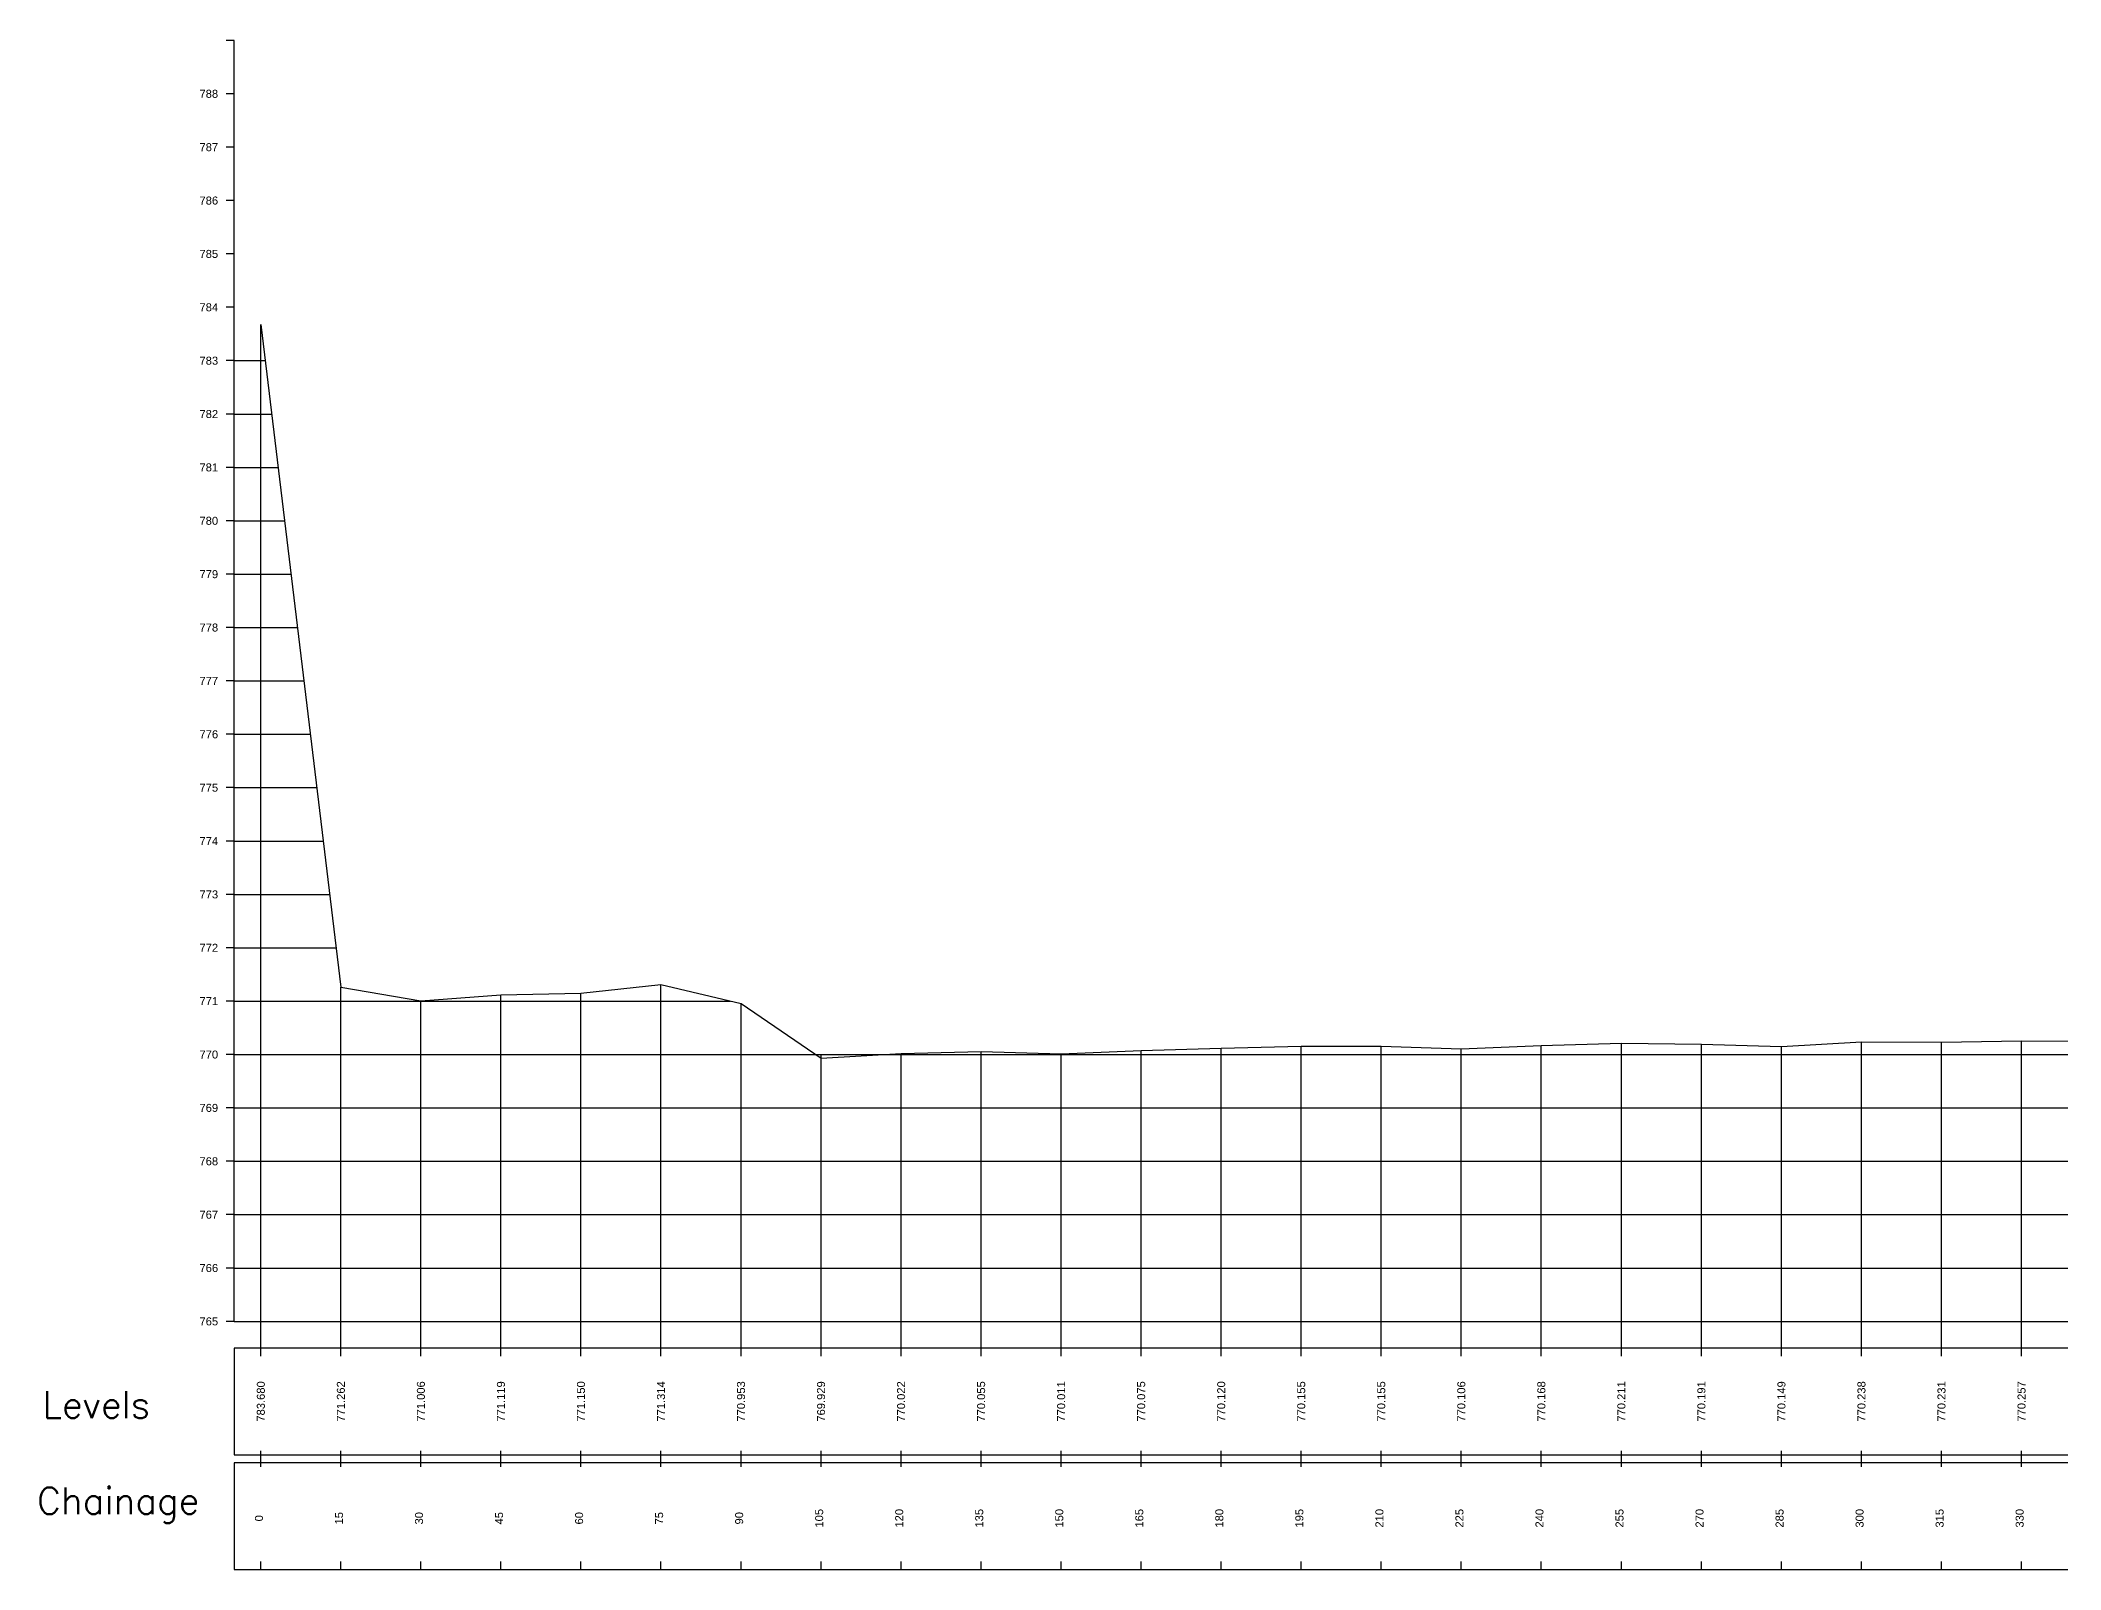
# Model space of a CAD drawing. Header units: millimetres. Extents: x 2757 to 35141, y 547 to 28513.
# Drawn here: x 2757.4 to 3136, y 547.2 to 833.7 of the extents above; entities that cross this region are included whole.
import ezdxf
from ezdxf.enums import TextEntityAlignment as Align

# ---------------------------------------------------------------- set-up
doc = ezdxf.new("R2010")
doc.units = ezdxf.units.MM
for name, color, linetype in [('Chainage_TXT', 7, 'Continuous'), ('GL', 3, 'Continuous'), ('SCALE_LINE', 1, 'Continuous'), ('TitleBox', 7, 'Continuous')]:
    doc.layers.add(name, color=color, linetype=linetype)
doc.styles.add('romans', font='romans.shx')
doc.styles.get("Standard").update_dxf_attribs({"font": 'arial.ttf'})

msp = doc.modelspace()

# ---------------------------------------------------------------- linework, layer by layer
at = {"layer": 'Chainage_TXT'}
for p, q in [((2798.68077, 588.73715), (2798.68077, 780.53708)), ((2793.68077, 773.73715), (2799.50215, 773.73715)), ((2793.68077, 763.73715), (2800.71008, 763.73715)), ((2793.68077, 753.73715), (2801.918, 753.73715)), ((2793.68077, 743.73715), (2803.12593, 743.73715)), ((2793.68077, 733.73715), (2804.33386, 733.73715)), ((2793.68077, 723.73715), (2805.54178, 723.73715)), ((2793.68077, 713.73715), (2806.74971, 713.73715)), ((2793.68077, 703.73715), (2807.95764, 703.73715)), ((2793.68077, 693.73715), (2809.16556, 693.73715)), ((2793.68077, 683.73715), (2810.37349, 683.73715)), ((2793.68077, 673.73715), (2811.58142, 673.73715)), ((2793.68077, 663.73715), (2812.78935, 663.73715)), ((2813.68077, 588.73715), (2813.68077, 656.35739)), ((2858.68077, 588.73715), (2858.68077, 655.2374)), ((2873.68077, 588.73715), (2873.68077, 656.87741)), ((2793.68077, 653.73715), (2886.7281, 653.73715)), ((2828.68077, 588.73715), (2828.68077, 653.79697)), ((2843.68077, 588.73715), (2843.68077, 654.92734)), ((2888.68077, 588.73715), (2888.68077, 653.26718)), ((2793.68077, 643.73715), (4978.68077, 643.73715)), ((2903.68077, 588.73715), (2903.68077, 643.73715)), ((2918.68077, 588.73715), (2918.68077, 643.95688)), ((2933.68077, 588.73715), (2933.68077, 644.28708)), ((2948.68077, 588.73715), (2948.68077, 643.84701)), ((2963.68077, 588.73715), (2963.68077, 644.48727)), ((2978.68077, 588.73715), (2978.68077, 644.9371)), ((2993.68077, 588.73715), (2993.68077, 645.28744)), ((3008.68077, 588.73715), (3008.68077, 645.28744)), ((3023.68077, 588.73715), (3023.68077, 644.79733)), ((3038.68077, 588.73715), (3038.68077, 645.41745)), ((3053.68077, 588.73715), (3053.68077, 645.84714)), ((3068.68077, 588.73715), (3068.68077, 645.64694)), ((3083.68077, 588.73715), (3083.68077, 645.22702)), ((3098.68077, 588.73715), (3098.68077, 646.11691)), ((3113.68077, 588.73715), (3113.68077, 646.04733)), ((3128.68077, 590.23715), (3128.68077, 646.30734)), ((2793.68077, 633.73715), (4978.68077, 633.73715)), ((2793.68077, 623.73715), (4978.68077, 623.73715)), ((2793.68077, 613.73715), (4978.68077, 613.73715)), ((2793.68077, 603.73715), (4978.68077, 603.73715)), ((2793.68077, 593.73715), (4978.68077, 593.73715))]:
    msp.add_line(p, q, dxfattribs=at)
at = {"layer": 'GL'}
msp.add_lwpolyline([(2798.68077, 780.53708), (2813.68077, 656.35739), (2828.68077, 653.79697), (2843.68077, 654.92734), (2858.68077, 655.2374), (2873.68077, 656.87741), (2888.68077, 653.26718), (2903.68077, 643.02731), (2918.68077, 643.95688), (2933.68077, 644.28708), (2948.68077, 643.84701), (2963.68077, 644.48727), (2978.68077, 644.9371), (2993.68077, 645.28744), (3008.68077, 645.28744), (3023.68077, 644.79733), (3038.68077, 645.41745), (3053.68077, 645.84714), (3068.68077, 645.64694), (3083.68077, 645.22702), (3098.68077, 646.11691), (3113.68077, 646.04733), (3128.68077, 646.30734), (3143.68077, 646.23715)], dxfattribs=at)
at = {"layer": 'SCALE_LINE', "color": 6}
for p, q in [((2793.68077, 833.73715), (2792.18077, 833.73715)), ((2793.68077, 593.73715), (2793.68077, 833.73715)), ((2793.68077, 823.73715), (2792.18077, 823.73715)), ((2793.68077, 813.73715), (2792.18077, 813.73715)), ((2793.68077, 803.73715), (2792.18077, 803.73715)), ((2793.68077, 793.73715), (2792.18077, 793.73715)), ((2793.68077, 783.73715), (2792.18077, 783.73715)), ((2793.68077, 773.73715), (2792.18077, 773.73715)), ((2793.68077, 763.73715), (2792.18077, 763.73715)), ((2793.68077, 753.73715), (2792.18077, 753.73715)), ((2793.68077, 743.73715), (2792.18077, 743.73715)), ((2793.68077, 733.73715), (2792.18077, 733.73715)), ((2793.68077, 723.73715), (2792.18077, 723.73715)), ((2793.68077, 713.73715), (2792.18077, 713.73715)), ((2793.68077, 703.73715), (2792.18077, 703.73715)), ((2793.68077, 693.73715), (2792.18077, 693.73715)), ((2793.68077, 683.73715), (2792.18077, 683.73715)), ((2793.68077, 673.73715), (2792.18077, 673.73715)), ((2793.68077, 663.73715), (2792.18077, 663.73715)), ((2793.68077, 653.73715), (2792.18077, 653.73715)), ((2793.68077, 643.73715), (2792.18077, 643.73715)), ((2793.68077, 633.73715), (2792.18077, 633.73715)), ((2793.68077, 623.73715), (2792.18077, 623.73715)), ((2793.68077, 613.73715), (2792.18077, 613.73715)), ((2793.68077, 603.73715), (2792.18077, 603.73715)), ((2793.68077, 593.73715), (2792.18077, 593.73715))]:
    msp.add_line(p, q, dxfattribs=at)
at = {"layer": 'TitleBox'}
for p, q in [((2793.68077, 588.73715), (2793.68077, 568.73715)), ((4978.68077, 588.73715), (2793.68077, 588.73715)), ((2798.68077, 587.23715), (2798.68077, 590.23715)), ((2813.68077, 587.23715), (2813.68077, 590.23715)), ((2828.68077, 587.23715), (2828.68077, 590.23715)), ((2843.68077, 587.23715), (2843.68077, 590.23715)), ((2858.68077, 587.23715), (2858.68077, 590.23715)), ((2873.68077, 587.23715), (2873.68077, 590.23715)), ((2888.68077, 587.23715), (2888.68077, 590.23715)), ((2903.68077, 587.23715), (2903.68077, 590.23715)), ((2918.68077, 587.23715), (2918.68077, 590.23715)), ((2933.68077, 587.23715), (2933.68077, 590.23715)), ((2948.68077, 587.23715), (2948.68077, 590.23715)), ((2963.68077, 587.23715), (2963.68077, 590.23715)), ((2978.68077, 587.23715), (2978.68077, 590.23715)), ((2993.68077, 587.23715), (2993.68077, 590.23715)), ((3008.68077, 587.23715), (3008.68077, 590.23715)), ((3023.68077, 587.23715), (3023.68077, 590.23715)), ((3038.68077, 587.23715), (3038.68077, 590.23715)), ((3053.68077, 587.23715), (3053.68077, 590.23715)), ((3068.68077, 587.23715), (3068.68077, 590.23715)), ((3083.68077, 587.23715), (3083.68077, 590.23715)), ((3098.68077, 587.23715), (3098.68077, 590.23715)), ((3113.68077, 587.23715), (3113.68077, 590.23715)), ((3128.68077, 587.23715), (3128.68077, 590.23715)), ((2793.68077, 568.73715), (4978.68077, 568.73715)), ((2798.68077, 566.48715), (2798.68077, 569.48715)), ((2813.68077, 566.48715), (2813.68077, 569.48715)), ((2828.68077, 566.48715), (2828.68077, 569.48715)), ((2843.68077, 566.48715), (2843.68077, 569.48715)), ((2858.68077, 566.48715), (2858.68077, 569.48715)), ((2873.68077, 566.48715), (2873.68077, 569.48715)), ((2888.68077, 566.48715), (2888.68077, 569.48715)), ((2903.68077, 566.48715), (2903.68077, 569.48715)), ((2918.68077, 566.48715), (2918.68077, 569.48715)), ((2933.68077, 566.48715), (2933.68077, 569.48715)), ((2948.68077, 566.48715), (2948.68077, 569.48715)), ((2963.68077, 566.48715), (2963.68077, 569.48715)), ((2978.68077, 566.48715), (2978.68077, 569.48715)), ((2993.68077, 566.48715), (2993.68077, 569.48715)), ((3008.68077, 566.48715), (3008.68077, 569.48715)), ((3023.68077, 566.48715), (3023.68077, 569.48715)), ((3038.68077, 566.48715), (3038.68077, 569.48715)), ((3053.68077, 566.48715), (3053.68077, 569.48715)), ((3068.68077, 566.48715), (3068.68077, 569.48715)), ((3083.68077, 566.48715), (3083.68077, 569.48715)), ((3098.68077, 566.48715), (3098.68077, 569.48715)), ((3113.68077, 566.48715), (3113.68077, 569.48715)), ((3128.68077, 566.48715), (3128.68077, 569.48715)), ((2798.68077, 547.23715), (2798.68077, 548.73715)), ((2813.68077, 547.23715), (2813.68077, 548.73715)), ((2828.68077, 547.23715), (2828.68077, 548.73715)), ((2843.68077, 547.23715), (2843.68077, 548.73715)), ((2858.68077, 547.23715), (2858.68077, 548.73715)), ((2873.68077, 547.23715), (2873.68077, 548.73715)), ((2888.68077, 547.23715), (2888.68077, 548.73715)), ((2903.68077, 547.23715), (2903.68077, 548.73715)), ((2918.68077, 547.23715), (2918.68077, 548.73715)), ((2933.68077, 547.23715), (2933.68077, 548.73715)), ((2948.68077, 547.23715), (2948.68077, 548.73715)), ((2963.68077, 547.23715), (2963.68077, 548.73715)), ((2978.68077, 547.23715), (2978.68077, 548.73715)), ((2993.68077, 547.23715), (2993.68077, 548.73715)), ((3008.68077, 547.23715), (3008.68077, 548.73715)), ((3023.68077, 547.23715), (3023.68077, 548.73715)), ((3038.68077, 547.23715), (3038.68077, 548.73715)), ((3053.68077, 547.23715), (3053.68077, 548.73715)), ((3068.68077, 547.23715), (3068.68077, 548.73715)), ((3083.68077, 547.23715), (3083.68077, 548.73715)), ((3098.68077, 547.23715), (3098.68077, 548.73715)), ((3113.68077, 547.23715), (3113.68077, 548.73715)), ((3128.68077, 547.23715), (3128.68077, 548.73715))]:
    msp.add_line(p, q, dxfattribs=at)
msp.add_lwpolyline([(2793.68077, 567.23715), (2793.68077, 547.23715), (4978.68077, 547.23715), (4978.68077, 567.23715)], close=True, dxfattribs=at)

# ---------------------------------------------------------------- texts
for s, p in [('788', (2790.68077, 823.73715)), ('787', (2790.68077, 813.73715)), ('786', (2790.68077, 803.73715)), ('785', (2790.68077, 793.73715)), ('784', (2790.68077, 783.73715)), ('783', (2790.68077, 773.73715)), ('782', (2790.68077, 763.73715)), ('781', (2790.68077, 753.73715)), ('780', (2790.68077, 743.73715)), ('779', (2790.68077, 733.73715)), ('778', (2790.68077, 723.73715)), ('777', (2790.68077, 713.73715)), ('776', (2790.68077, 703.73715)), ('775', (2790.68077, 693.73715)), ('774', (2790.68077, 683.73715)), ('773', (2790.68077, 673.73715)), ('772', (2790.68077, 663.73715)), ('771', (2790.68077, 653.73715)), ('770', (2790.68077, 643.73715)), ('769', (2790.68077, 633.73715)), ('768', (2790.68077, 623.73715)), ('767', (2790.68077, 613.73715)), ('766', (2790.68077, 603.73715)), ('765', (2790.68077, 593.73715))]:
    msp.add_text(s, height=1.5).set_placement(p, align=Align.MIDDLE_RIGHT)
at = {"layer": 'Chainage_TXT', "color": 0, "char_height": 5, "attachment_point": 1, "style": 'romans'}
for s, width, insert in [('Levels', 22.8725733, (2757.78882, 580.63661)), ('Chainage ', 19.5376296, (2756.72668, 562.63091))]:
    msp.add_mtext_dynamic_manual_height_columns(s, width=width, gutter_width=1, heights=[0], dxfattribs=dict(at, insert=insert))
at = {"layer": 'TitleBox'}
for s, p in [('783.680', (2798.68077, 578.73715)), ('771.262', (2813.68077, 578.73715)), ('771.006', (2828.68077, 578.73715)), ('771.119', (2843.68077, 578.73715)), ('771.150', (2858.68077, 578.73715)), ('771.314', (2873.68077, 578.73715)), ('770.953', (2888.68077, 578.73715)), ('769.929', (2903.68077, 578.73715)), ('770.022', (2918.68077, 578.73715)), ('770.055', (2933.68077, 578.73715)), ('770.011', (2948.68077, 578.73715)), ('770.075', (2963.68077, 578.73715)), ('770.120', (2978.68077, 578.73715)), ('770.155', (2993.68077, 578.73715)), ('770.155', (3008.68077, 578.73715)), ('770.106', (3023.68077, 578.73715)), ('770.168', (3038.68077, 578.73715)), ('770.211', (3053.68077, 578.73715)), ('770.191', (3068.68077, 578.73715)), ('770.149', (3083.68077, 578.73715)), ('770.238', (3098.68077, 578.73715)), ('770.231', (3113.68077, 578.73715)), ('770.257', (3128.68077, 578.73715)), ('0', (2798.33034, 556.85475)), ('15', (2813.33034, 556.85475)), ('30', (2828.33034, 556.85475)), ('45', (2843.33034, 556.85475)), ('60', (2858.33034, 556.85475)), ('75', (2873.33034, 556.85475)), ('90', (2888.33034, 556.85475)), ('105', (2903.33034, 556.85475)), ('120', (2918.33034, 556.85475)), ('135', (2933.33034, 556.85475)), ('150', (2948.33034, 556.85475)), ('165', (2963.33034, 556.85475)), ('180', (2978.33034, 556.85475)), ('195', (2993.33034, 556.85475)), ('210', (3008.33034, 556.85475)), ('225', (3023.33034, 556.85475)), ('240', (3038.33034, 556.85475)), ('255', (3053.33034, 556.85475)), ('270', (3068.33034, 556.85475)), ('285', (3083.33034, 556.85475)), ('300', (3098.33034, 556.85475)), ('315', (3113.33034, 556.85475)), ('330', (3128.33034, 556.85475))]:
    msp.add_text(s, height=1.5, rotation=90, dxfattribs=at).set_placement(p, align=Align.MIDDLE_CENTER)

doc.saveas('drawing.dxf')
